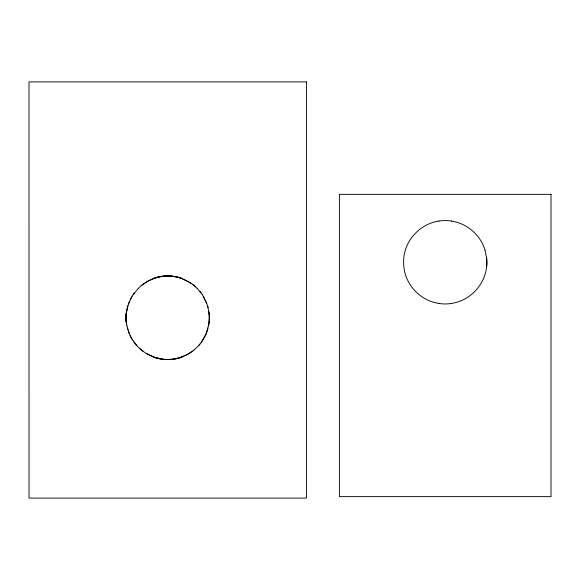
<?xml version="1.0" encoding="UTF-8"?>
<svg xmlns="http://www.w3.org/2000/svg" width="580" height="580" viewBox="0 0 580 580"><rect width="100%" height="100%" fill="white"/><g stroke="black" fill="none" stroke-linecap="round" stroke-linejoin="round"><path stroke-width="0.87" d="M126.317 313.62L127.375 307.589L129.318 301.723M208.546 325.909L209.148 321.878M485.003 250.081L486.613 258.122A38.294 35.163 -90 0 1 486.649 266.394C485.025 284.86 469.786 300.962 451.378 303.412M126.571 311.576L127.933 305.58M208.894 323.915L206.161 333.732L201.144 342.562M208.089 327.939C205.936 336.487 200.985 344.295 194.169 349.892M128.564 303.673L132.073 296.279M130.152 299.86L131.073 298.048M132.059 296.308L138.301 288.318M133.153 294.589L134.321 292.929M198.57 345.702L199.89 344.172M138.294 288.325C144.543 282.061 152.815 277.892 161.566 276.587M141.31 285.592L148.052 281.075L153.656 278.581M173.906 358.904C181.301 357.795 188.377 354.656 194.155 349.907M192.553 351.154L187.412 354.423L181.808 356.91M439.024 221.096C420.645 223.546 405.326 239.642 403.782 258.122A38.294 35.047 -90 0 0 403.861 266.38C405.232 284.874 420.688 300.955 439.024 303.412M451.378 221.096C466.922 223.264 480.559 235.023 485.003 250.081M173.906 276.587C182.649 277.892 190.929 282.061 197.171 288.325M161.566 358.904L154.266 357.113M181.808 278.581L190.921 283.185M153.656 356.918C142.122 352.829 132.675 343.389 128.579 331.854M153.62 356.903L146.254 353.394M192.575 284.352L195.707 286.926M142.89 351.139L139.766 348.565M197.164 288.318L202.319 294.589M136.902 345.702L133.153 340.902M199.897 291.327L201.144 292.929M202.304 294.567L206.886 303.637M203.392 296.279L207.538 305.58L209.148 313.62M132.059 339.191L130.137 335.602M129.304 333.732L126.918 325.909M207.546 305.617L208.097 307.589M127.375 327.91L127.919 329.875M126.926 325.938L126.317 321.878M451.392 303.492A38.809 36.192 0.1 0 1 438.85 303.47M486.649 258.114A38.294 35.163 90 0 1 486.649 266.394M439.009 221.009A38.809 36.192 0.1 0 1 451.545 221.038M208.807 311.612A39.759 37.831 -90 0 1 208.807 323.879M181.874 357.07A40.179 38.845 -1.5 0 1 154.229 357.338M181.888 357.113A40.179 38.845 1.5 0 1 153.599 357.07M209.083 313.628A38.613 35.648 -90 0 1 209.083 321.864M161.552 276.508A39.041 36.634 0.1 0 1 174.08 276.537M173.913 358.984A39.041 36.634 0.1 0 1 161.392 358.955M306.465 81.903L29 81.903L29.015 498.097L306.465 498.097L306.465 81.903M551 194.351L339.401 194.351L339.401 496.639L551 496.639L551 194.351M181.888 278.385A40.179 38.845 -1.5 0 0 153.599 278.422A40.179 38.845 1.5 0 1 181.874 278.422M126.498 311.59A39.759 38.005 89.8 0 0 126.498 323.908A39.759 38.005 -89.8 0 1 126.498 311.59M126.281 313.613A38.613 35.75 90 0 0 126.281 321.878A38.613 35.75 -90 0 1 126.281 313.613"/></g></svg>
